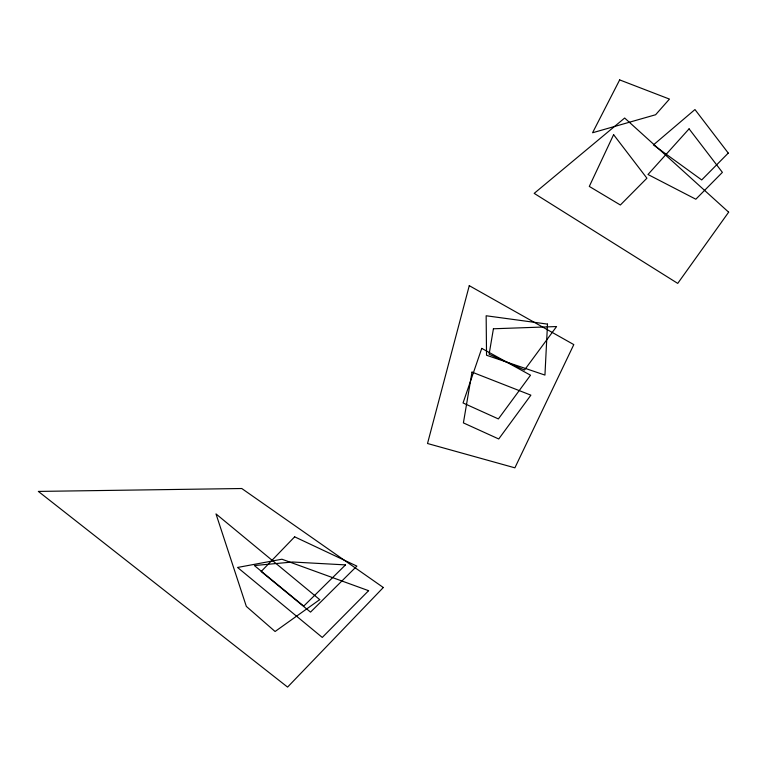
<?xml version="1.0" encoding="UTF-8"?>
<svg xmlns="http://www.w3.org/2000/svg" width="767" height="767" viewBox="0 0 767 767"><rect width="100%" height="100%" fill="white"/><g stroke="black" fill="none" stroke-linecap="round" stroke-linejoin="round"><path stroke-width="1.15" d="M547.504 324.105L544.944 375.082L486.537 355.246L486.153 315.764L547.504 324.105M472.002 372.1L463.402 422.895L498.732 438.973L530.879 395.158L472.002 372.1M493.421 328.775L489.116 354.229L524.475 370.058L556.583 326.55L493.421 328.775M469.27 285.669L427.516 443.508L514.887 467.832L573.802 344.604L469.27 285.669M481.753 348.381L463.047 402.953L498.387 418.926L530.524 375.216L481.753 348.381M613.61 134.676L589.296 186.419L620.359 205L646.917 178.203L613.61 134.676M619.669 79.902L592.565 132.758L655.612 114.743L669.457 99.087L619.669 79.902M728.65 212.181L677.731 283.397L534.187 193.38L624.664 118.032L728.65 212.181M689.082 128.846L647.981 174.502L695.832 199.219L722.389 172.374L689.082 128.846M383.318 587.512L287.587 687.098L38.35 491.417L241.778 488.521L383.318 587.512M294.653 536.833L261.163 571.53L310.53 612.114L356.876 566.113L294.653 536.833M728.267 153.084L701.709 179.938L653.398 144.934L694.96 109.547L728.267 153.084M368.601 590.686L322.284 637.435L237.559 567.465L281.92 559.22L368.601 590.686M345.505 564.896L303.732 606.122L254.366 565.547L292.63 562.01L345.505 564.896M319.724 599.631L275.094 631.5L246.332 606.4L215.997 513.909L319.724 599.631"/></g></svg>
